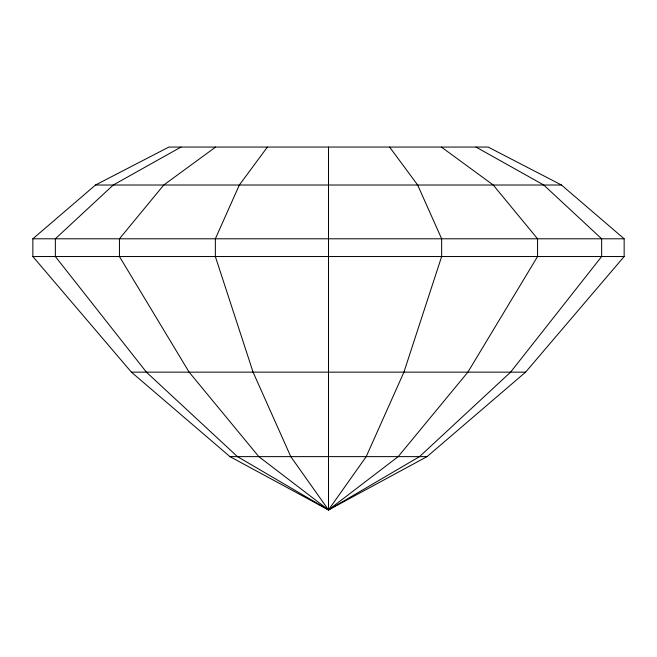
<?xml version="1.0" encoding="UTF-8"?>
<svg xmlns="http://www.w3.org/2000/svg" width="657" height="657" viewBox="0 0 657 657"><rect width="100%" height="100%" fill="white"/><g stroke="black" fill="none" stroke-linecap="round" stroke-linejoin="round"><path stroke-width="0.99" d="M181.004 147.061L113.25 185.019L55.352 238.795L55.352 256.534L146.404 372.149L237.448 456.623L328.5 509.939L427.05 456.623L525.6 372.149L624.15 256.534L624.15 238.795L561.489 185.019L488.151 147.061L168.849 147.061L95.511 185.019L32.85 238.795L32.85 256.534L131.4 372.149L229.95 456.623L328.5 509.939L366.212 456.623L403.924 372.149L441.644 256.534L441.644 238.795L417.663 185.019L389.593 147.061M267.407 147.061L239.337 185.019L215.356 238.795L215.356 256.534L253.076 372.149L290.788 456.623L328.5 509.939L419.552 456.623L510.596 372.149L601.648 256.534L601.648 238.795L543.75 185.019L475.997 147.061M215.611 147.061L163.757 185.019L119.443 238.795L119.443 256.534L189.126 372.149L258.817 456.623L328.5 509.939L398.183 456.623L467.874 372.149L537.557 256.534L537.557 238.795L493.243 185.019L441.389 147.061M95.511 185.019L561.489 185.019M32.85 238.795L624.15 238.795M32.85 256.534L624.15 256.534M131.4 372.149L525.6 372.149M229.95 456.623L427.05 456.623M328.5 147.061L328.5 509.939"/></g></svg>
